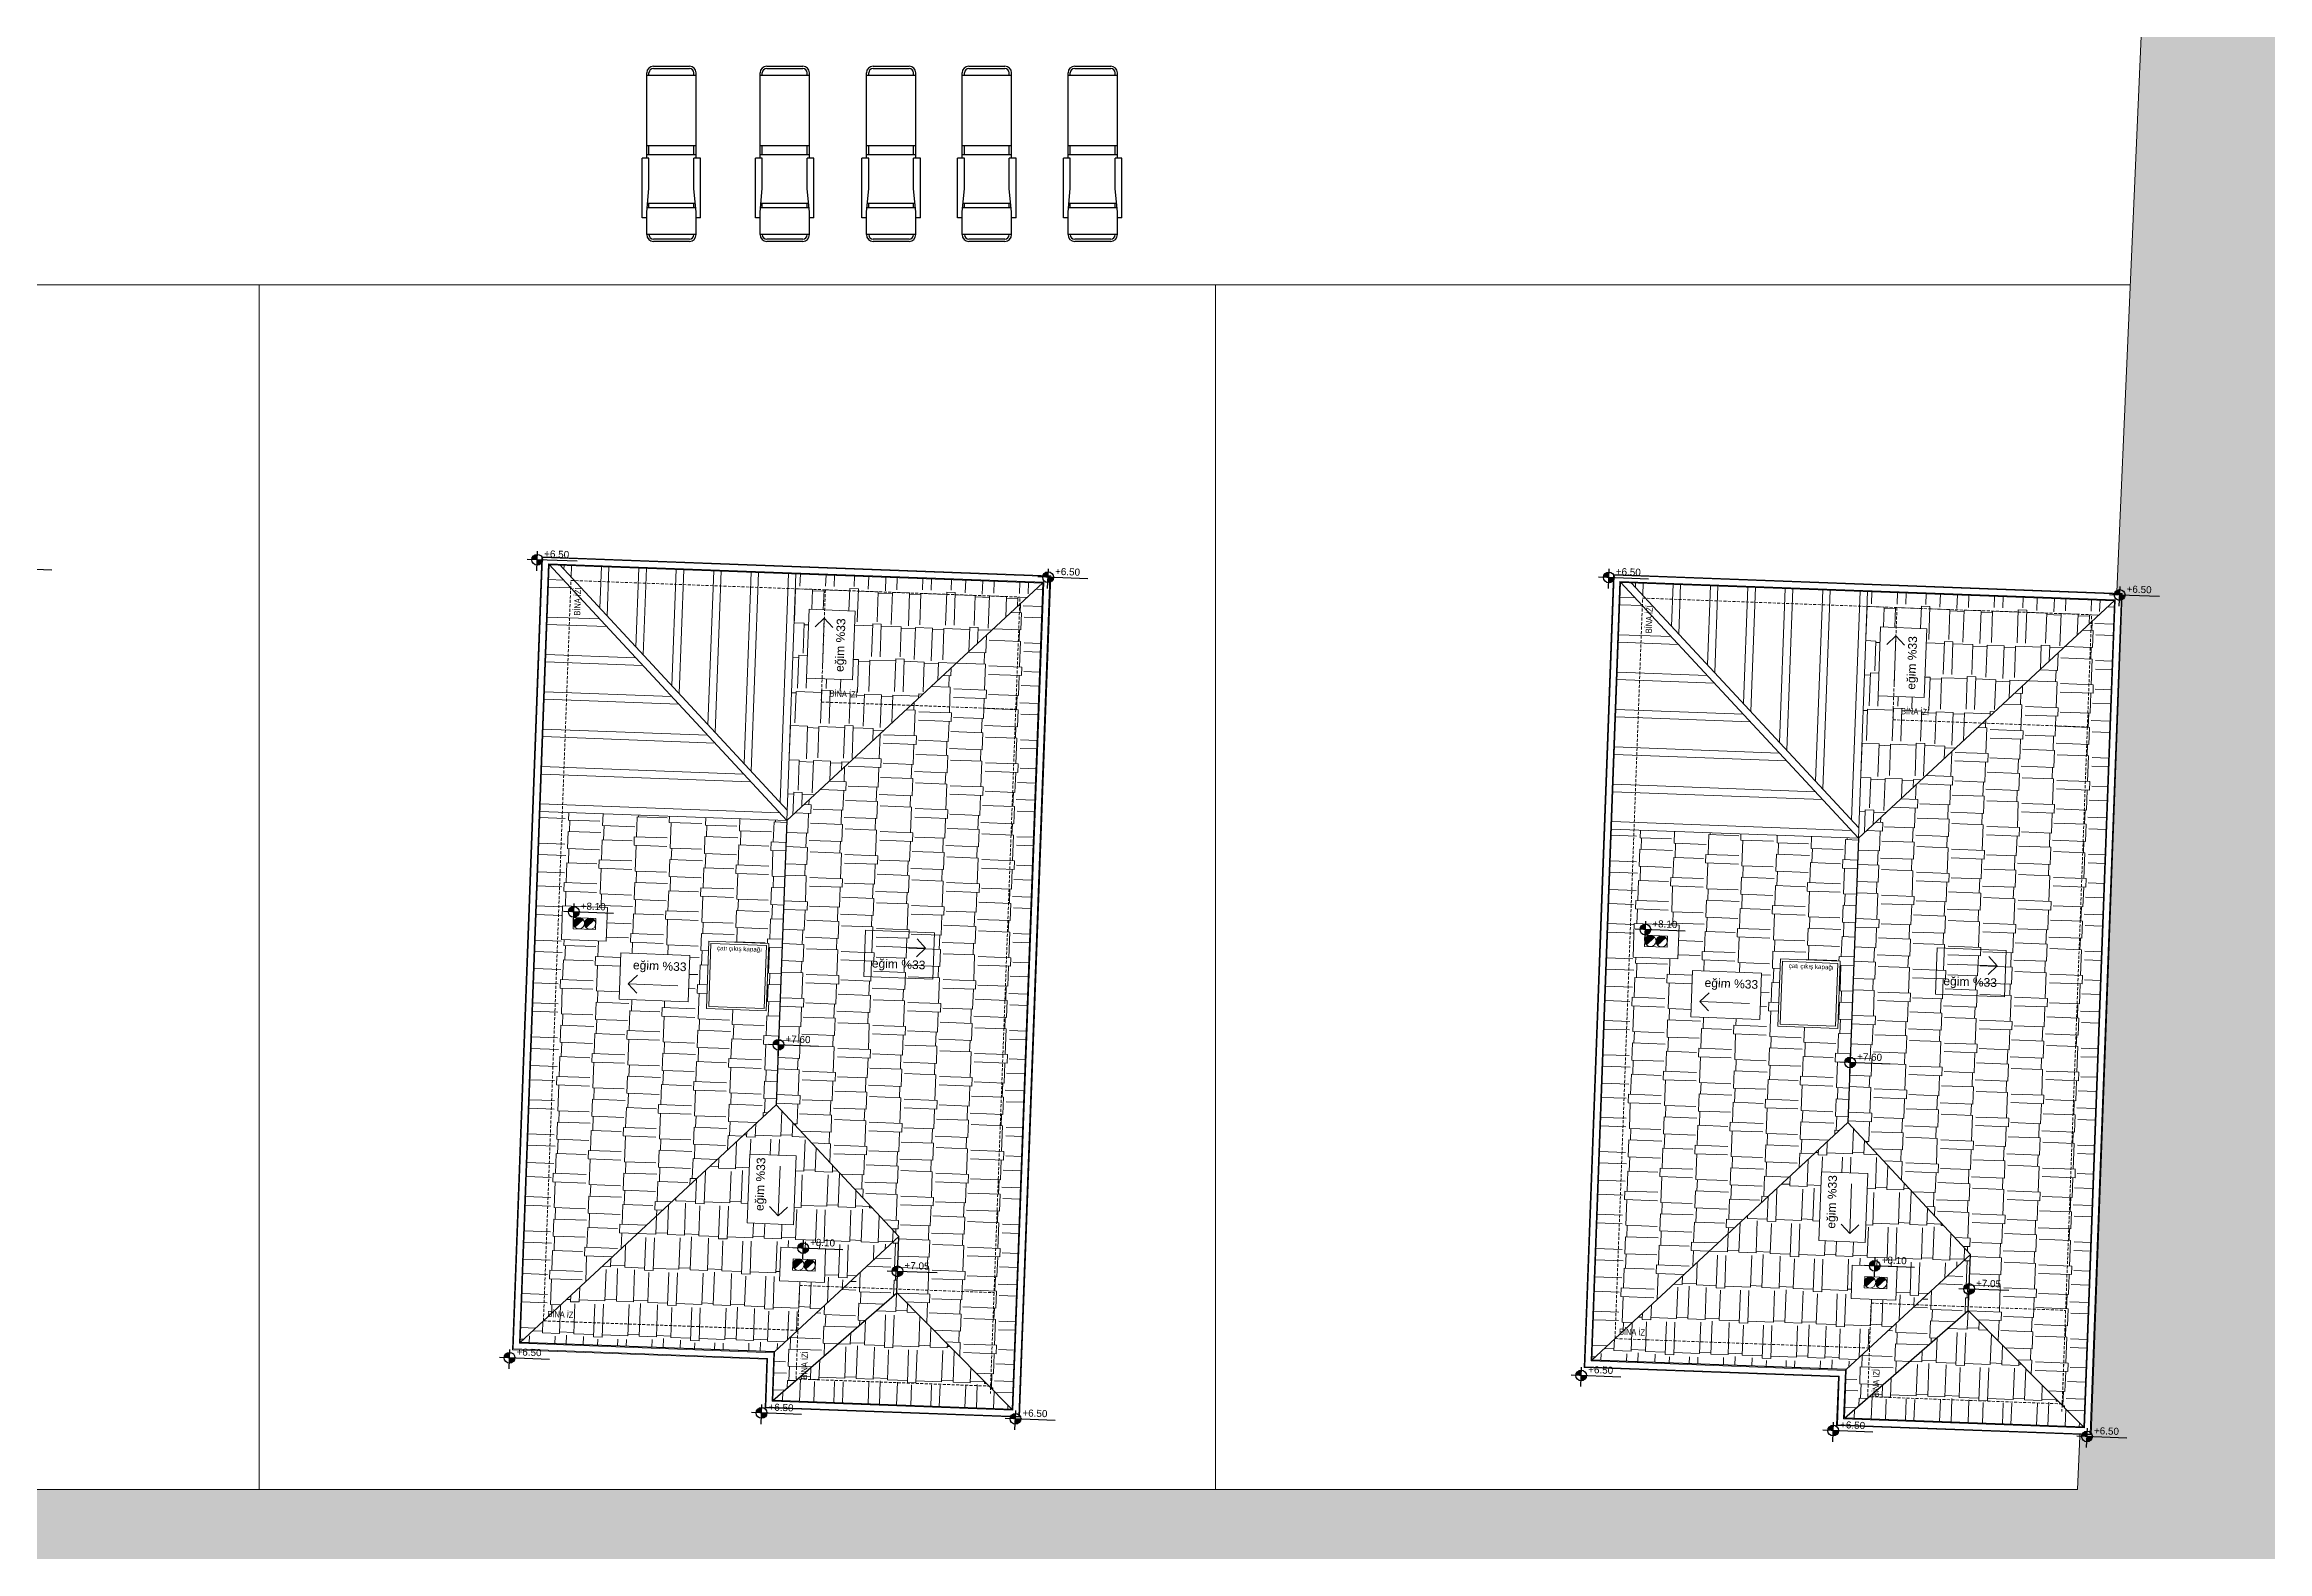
# Model space of a CAD drawing. Header units: centimetres. Extents: x 63871 to 181827, y -95930 to 42199.
# Drawn here: x 173130 to 176099, y -22576 to -20562 of the extents above; entities that cross this region are included whole.
import ezdxf
from ezdxf.enums import TextEntityAlignment as Align

# ---------------------------------------------------------------- set-up
doc = ezdxf.new("R2010")
doc.units = ezdxf.units.CM
doc.linetypes.add('11-021_500-SatisOfisi_220512$0${ Diamond }', pattern=[12, 4, -2, 2, 2, -2])
for name, color, linetype, lineweight in [('A-AREA-IDEN', 7, 'Continuous', 9), ('ARA SINIRLAR', 225, 'Continuous', 15), ('ARM_Pen_No__252', 8, 'Continuous', 18), ('Baca', 82, 'Continuous', 9), ('İz DÜŞÜMÜ', 7, '11-021_500-SatisOfisi_220512$0${ Diamond }', 18), ('OLUK', 222, 'Continuous', 15), ('TARAMA', 251, 'Continuous', 5), ('Çatı', 144, 'Continuous', 30)]:
    doc.layers.add(name, color=color, linetype=linetype, lineweight=lineweight)
doc.layers.add('KOT', color=171, linetype='Continuous')
doc.layers.add('NOITHAT', color=21, linetype='Continuous')
doc.styles.add('Arial', font='Arial.ttf', dxfattribs={"height": 250})
doc.styles.add('Arial_1', font='Arial.ttf', dxfattribs={"height": 300})
doc.styles.add('MtXpl_Arial_Narrow_1', font='')
doc.styles.get("Standard").update_dxf_attribs({"font": 'Arial.ttf'})
doc.styles.get('MtXpl_Arial_Narrow_1').set_extended_font_data('Arial Narrow')
pattern_1 = [(357.87319, (-22171.185, -50342.14), (98.784803, 42.082955), [22.86, -19.05, 26.67, -11.43, 34.29, -15.24]), (357.87319, (-22148.27, -50341.086), (98.784803, 42.082955), [19.05, -72.39, 15.24, -22.86]), (357.87319, (-22102.76, -50347.54), (98.784803, 42.082955), [11.43, -118.11]), (87.87319, (-22171.185, -50342.14), (-30.6659616, 46.8903553), [43.815, -139.065]), (87.87319, (-22148.34, -50342.99), (-30.6659616, 46.8903553), [42.8625, -140.0175]), (87.87319, (-22129.304, -50343.697), (-30.6659616, 46.8903553), [40.005, -142.875]), (87.87319, (-22102.76, -50347.542), (-30.6659616, 46.8903553), [43.815, -139.065]), (87.87319, (-22091.337, -50347.966), (-30.6659616, 46.8903553), [43.815, -139.065]), (87.87319, (-22056.964, -50346.383), (-30.6659616, 46.8903553), [41.91, -140.97])]
pattern_2 = [(267.87319, (-22171.185, -50342.14), (42.082955, -98.784803), [22.86, -19.05, 26.67, -11.43, 34.29, -15.24]), (267.87319, (-22170.13, -50365.056), (42.082955, -98.784803), [19.05, -72.39, 15.24, -22.86]), (267.87319, (-22176.586, -50410.57), (42.082955, -98.784803), [11.43, -118.11]), (357.87319, (-22171.185, -50342.14), (46.8903553, 30.6659616), [43.815, -139.065]), (357.87319, (-22172.034, -50364.986), (46.8903553, 30.6659616), [42.8625, -140.0175]), (357.87319, (-22172.74, -50384.023), (46.8903553, 30.6659616), [40.005, -142.875]), (357.87319, (-22176.586, -50410.568), (46.8903553, 30.6659616), [43.815, -139.065]), (357.87319, (-22177.01, -50421.99), (46.8903553, 30.6659616), [43.815, -139.065]), (357.87319, (-22175.427, -50456.363), (46.8903553, 30.6659616), [41.91, -140.97])]
pattern_3 = [(357.87319, (-23602.347, -50318.5), (98.784803, 42.082955), [22.86, -19.05, 26.67, -11.43, 34.29, -15.24]), (357.87319, (-23579.43, -50317.447), (98.784803, 42.082955), [19.05, -72.39, 15.24, -22.86]), (357.87319, (-23533.92, -50323.902), (98.784803, 42.082955), [11.43, -118.11]), (87.87319, (-23602.347, -50318.502), (-30.6659616, 46.8903553), [43.815, -139.065]), (87.87319, (-23579.502, -50319.35), (-30.6659616, 46.8903553), [42.8625, -140.0175]), (87.87319, (-23560.466, -50320.057), (-30.6659616, 46.8903553), [40.005, -142.875]), (87.87319, (-23533.92, -50323.902), (-30.6659616, 46.8903553), [43.815, -139.065]), (87.87319, (-23522.498, -50324.327), (-30.6659616, 46.8903553), [43.815, -139.065]), (87.87319, (-23488.125, -50322.744), (-30.6659616, 46.8903553), [41.91, -140.97])]
pattern_4 = [(267.87319, (-23602.347, -50318.5), (42.082955, -98.784803), [22.86, -19.05, 26.67, -11.43, 34.29, -15.24]), (267.87319, (-23601.29, -50341.417), (42.082955, -98.784803), [19.05, -72.39, 15.24, -22.86]), (267.87319, (-23607.747, -50386.93), (42.082955, -98.784803), [11.43, -118.11]), (357.87319, (-23602.347, -50318.502), (46.8903553, 30.6659616), [43.815, -139.065]), (357.87319, (-23603.195, -50341.346), (46.8903553, 30.6659616), [42.8625, -140.0175]), (357.87319, (-23603.902, -50360.383), (46.8903553, 30.6659616), [40.005, -142.875]), (357.87319, (-23607.747, -50386.93), (46.8903553, 30.6659616), [43.815, -139.065]), (357.87319, (-23608.17, -50398.35), (46.8903553, 30.6659616), [43.815, -139.065]), (357.87319, (-23606.59, -50432.723), (46.8903553, 30.6659616), [41.91, -140.97])]

# ---------------------------------------------------------------- blocks, each defined once
blk = doc.blocks.new('02PLCH01')
at = {"color": 0, "linetype": 'ByBlock'}
for p, q in [((0, 5), (0, 21)), ((1, 5), (1, 21)), ((3, 2), (3, 24)), ((3, 24), (13, 24)), ((10.5, 24), (10.5, 26)), ((10.5, 26), (37, 26)), ((13, 24), (23.5, 23)), ((15, 23.809524), (15, 2.190476)), ((15, 23), (17, 23)), ((17, 23.619048), (17, 2.380952)), ((23.5, 23), (37, 23)), ((37, 23), (37, 26)), ((37, 24), (75, 24)), ((38.5, 2), (38.5, 24)), ((38.5, 23), (42.5, 23)), ((42.5, 2), (42.5, 24)), ((74, 24), (74, 2)), ((74, 23), (75, 23)), ((77, 21), (77, 5)), ((78, 21), (78, 5)), ((3, 2), (13, 2)), ((10.5, 0), (10.5, 2)), ((10.5, 0), (37, 0)), ((13, 2), (23.5, 3)), ((15, 3), (17, 3)), ((23.5, 3), (37, 3)), ((37, 0), (37, 3)), ((37, 2), (75, 2)), ((38.5, 3), (42.5, 3)), ((74, 3), (75, 3))]:
    blk.add_line(p, q, dxfattribs=at)
for centre, radius, start, end in [((3, 21), 3, 90, 180), ((3, 21), 2, 90, 180), ((75, 21), 3, 0, 90), ((75, 21), 2, 0, 90), ((3, 5), 3, 180, 270), ((3, 5), 2, 180, 270), ((75, 5), 2, 270, 0), ((75, 5), 3, 270, 0)]:
    blk.add_arc(centre, radius, start, end, dxfattribs=at)
at = {"color": 0, "linetype": 'ByBlock', "flags": 3}
blk.add_attdef('ITEM', (0, -14), '', height=6, dxfattribs=at)
blk = doc.blocks.new('afadfa')
at = {"layer": 'Baca'}
h = blk.add_hatch(color=0, dxfattribs=at)
h.dxf.hatch_style = 1
h.paths.add_polyline_path([(525548.6, 4261233.8, 0.670516), (525535.8, 4261228.6, 0.199315), (525538, 4261223.2)])
h = blk.add_hatch(color=0, dxfattribs=at)
h.dxf.hatch_style = 1
h.paths.add_polyline_path([(525563.7, 4261233.8, 0.675614), (525550.8, 4261228.6, 0.202965), (525553, 4261223.2)])
for p, q in [((525538, 4261223.2), (525548.6, 4261233.8)), ((525553, 4261223.2), (525563.7, 4261233.8))]:
    blk.add_line(p, q, dxfattribs=at)
blk.add_lwpolyline([(525535.8, 4261236.1), (525565.8, 4261236), (525565.8, 4261221), (525535.8, 4261221.1)], close=True, dxfattribs=at)
for centre in [(525543.3, 4261228.6), (525558.3, 4261228.6)]:
    blk.add_circle(centre, 7.5, dxfattribs=at)

msp = doc.modelspace()

# ---------------------------------------------------------------- hatches: boundary and pattern name
at = {"layer": 'ARM_Pen_No__252'}
h = msp.add_hatch(dxfattribs=at)
h.set_pattern_fill('AR-HBONE', color=256, scale=0.51)
h.set_pattern_definition([(45, (0, -50000), (0, 73.27889), [155.448, -51.816]), (135, (36.64, -49963.36), (7e-15, 73.27889), [155.448, -51.816])])
h.paths.add_polyline_path([(175831.7, -22792.7), (175698, -25837), (170756.8, -25732.5), (171754.5, -22792.7)], flags=16)
h.paths.add_polyline_path([(172826.5, -19554.1), (175594.7, -11397.4), (175086.1, -11173.9), (170154.1, -25719.7), (167433.7, -25662.2), (167268.2, -26108.9), (178575.2, -26347.5), (178595, -25898.2), (176249, -25848.6), (176859.4, -11953.3), (176318.3, -11715.5), (176016.1, -19117.2), (175993.1, -19117.2), (175975.4, -19521.1)])
h.paths.add_polyline_path([(175975.4, -19521.1), (172826.5, -19554.1), (171829.1, -22492.9), (175844.9, -22492.9)])

# ---------------------------------------------------------------- linework, layer by layer
at = {"layer": 'ARA SINIRLAR', "color": 5}
for p, q in [((175980.1, -19414.2), (175844.9, -22492.9)), ((172375.5, -20883), (175915.6, -20883)), ((172375.5, -20883), (175915.6, -20883)), ((173416.7, -20883), (173416.7, -22492.9)), ((174693.7, -20883), (174693.7, -22492.9)), ((175844.9, -22492.9), (171829.1, -22492.9))]:
    msp.add_line(p, q, dxfattribs=at)
at = {"layer": 'KOT'}
msp.add_line((173072.7, -21261.3, 0), (173139.5, -21263.8, 0), dxfattribs=at)

# ---------------------------------------------------------------- block references
at = {"layer": 'NOITHAT', "linetype": 'Continuous', "xscale": 3, "yscale": 3, "zscale": 3, "rotation": 90}
for p in [(174006.2, -20825.1), (174157.5, -20825.1), (174299.6, -20825.1), (174427.4, -20825.1), (174568.8, -20825.1)]:
    msp.add_blockref('02PLCH01', p, dxfattribs=at)

# ---------------------------------------------------------------- next in the draw order: wipeouts: each hides what was drawn before it
for points in [[(173754.8, -22305.9), (173794.2, -21246.6), (174473.7, -21271.9), (174431.9, -22396.1), (174092.2, -22383.5), (174094.6, -22318.5)], [(175186, -22329.5), (175225.3, -21270.3), (175904.8, -21295.5), (175863.1, -22419.7), (175523.3, -22407.1), (175525.7, -22342.2)]]:
    msp.add_wipeout(points).translate(0, 0, 0).dxf.layer = 'OLUK'

# ---------------------------------------------------------------- next in the draw order: hatches: boundary and pattern name
at = {"layer": 'KOT'}
h = msp.add_hatch(color=256, dxfattribs=at)
h.dxf.hatch_style = 1
h.paths.add_polyline_path([(173788.2, -21243.7, 0.402561), (173780.8, -21250.3), (173787.9, -21250.6)])
h = msp.add_hatch(color=256, dxfattribs=at)
h.dxf.hatch_style = 1
h.paths.add_polyline_path([(173795.1, -21250.7, 0.009987), (173795.1, -21250.4), (173787.9, -21250.2), (173787.6, -21257.6, 0.414214)])
h = msp.add_hatch(color=256, dxfattribs=at)
h.dxf.hatch_style = 1
h.paths.add_polyline_path([(174470.4, -21267.2, 0.402561), (174463, -21273.8), (174470.2, -21274.1)])
h = msp.add_hatch(color=256, dxfattribs=at)
h.dxf.hatch_style = 1
h.paths.add_polyline_path([(174477.3, -21274.2, 0.009987), (174477.3, -21273.9), (174470.2, -21273.6), (174469.9, -21281.1, 0.414214)])
h = msp.add_hatch(color=256, dxfattribs=at)
h.dxf.hatch_style = 1
h.paths.add_polyline_path([(175219.3, -21267.4, 0.402561), (175211.9, -21274), (175219.1, -21274.2)])
h = msp.add_hatch(color=256, dxfattribs=at)
h.dxf.hatch_style = 1
h.paths.add_polyline_path([(175226.2, -21274.4, 0.009987), (175226.2, -21274.1), (175219.1, -21273.8), (175218.8, -21281.3, 0.414214)])
h = msp.add_hatch(color=256, dxfattribs=at)
h.dxf.hatch_style = 1
h.paths.add_polyline_path([(175901.6, -21290.8, 0.402561), (175894.2, -21297.4), (175901.3, -21297.7)])
h = msp.add_hatch(color=256, dxfattribs=at)
h.dxf.hatch_style = 1
h.paths.add_polyline_path([(175908.5, -21297.8, 0.009987), (175908.5, -21297.5), (175901.4, -21297.3), (175901.1, -21304.7, 0.414214)])
h = msp.add_hatch(color=256, dxfattribs=at)
h.dxf.hatch_style = 1
h.paths.add_polyline_path([(173837, -21714.2, 0.402561), (173829.6, -21720.8), (173836.7, -21721.1)])
h = msp.add_hatch(color=256, dxfattribs=at)
h.dxf.hatch_style = 1
h.paths.add_polyline_path([(173843.9, -21721.2, 0.009987), (173843.9, -21721), (173836.8, -21720.7), (173836.5, -21728.1, 0.414214)])
h = msp.add_hatch(color=256, dxfattribs=at)
h.dxf.hatch_style = 1
h.paths.add_polyline_path([(175268.2, -21737.9, 0.402561), (175260.7, -21744.5), (175267.9, -21744.7)])
h = msp.add_hatch(color=256, dxfattribs=at)
h.dxf.hatch_style = 1
h.paths.add_polyline_path([(175275.1, -21744.9, 0.009987), (175275.1, -21744.6), (175267.9, -21744.3), (175267.6, -21751.8, 0.414214)])
h = msp.add_hatch(color=256, dxfattribs=at)
h.dxf.hatch_style = 1
h.paths.add_polyline_path([(174110.4, -21891.8, 0.402561), (174103, -21898.4), (174110.2, -21898.7)])
h = msp.add_hatch(color=256, dxfattribs=at)
h.dxf.hatch_style = 1
h.paths.add_polyline_path([(174117.3, -21898.8, 0.009987), (174117.3, -21898.5), (174110.2, -21898.2), (174109.9, -21905.7, 0.414214)])
h = msp.add_hatch(color=256, dxfattribs=at)
h.dxf.hatch_style = 1
h.paths.add_polyline_path([(175541.6, -21915.4, 0.402561), (175534.2, -21922), (175541.3, -21922.3)])
h = msp.add_hatch(color=256, dxfattribs=at)
h.dxf.hatch_style = 1
h.paths.add_polyline_path([(175548.5, -21922.4, 0.009987), (175548.5, -21922.2), (175541.4, -21921.9), (175541.1, -21929.3, 0.414214)])
h = msp.add_hatch(color=256, dxfattribs=at)
h.dxf.hatch_style = 1
h.paths.add_polyline_path([(174143.3, -22163.5, 0.402561), (174135.9, -22170.1), (174143, -22170.4)])
h = msp.add_hatch(color=256, dxfattribs=at)
h.dxf.hatch_style = 1
h.paths.add_polyline_path([(174150.2, -22170.5, 0.009987), (174150.2, -22170.2), (174143.1, -22169.9), (174142.8, -22177.4, 0.414214)])
h = msp.add_hatch(color=256, dxfattribs=at)
h.dxf.hatch_style = 1
h.paths.add_polyline_path([(174269.3, -22194.4, 0.402561), (174261.9, -22201), (174269.1, -22201.3)])
h = msp.add_hatch(color=256, dxfattribs=at)
h.dxf.hatch_style = 1
h.paths.add_polyline_path([(174276.2, -22201.4, 0.009987), (174276.2, -22201.2), (174269.1, -22200.9), (174268.8, -22208.3, 0.414214)])
h = msp.add_hatch(color=256, dxfattribs=at)
h.dxf.hatch_style = 1
h.paths.add_polyline_path([(175574.5, -22187.1, 0.402561), (175567.1, -22193.7), (175574.2, -22194)])
h = msp.add_hatch(color=256, dxfattribs=at)
h.dxf.hatch_style = 1
h.paths.add_polyline_path([(175581.4, -22194.1, 0.009987), (175581.4, -22193.8), (175574.2, -22193.6), (175573.9, -22201, 0.414214)])
h = msp.add_hatch(color=256, dxfattribs=at)
h.dxf.hatch_style = 1
h.paths.add_polyline_path([(175700.5, -22218.1, 0.402561), (175693.1, -22224.7), (175700.2, -22225)])
h = msp.add_hatch(color=256, dxfattribs=at)
h.dxf.hatch_style = 1
h.paths.add_polyline_path([(175707.4, -22225.1, 0.009987), (175707.4, -22224.8), (175700.2, -22224.5), (175700, -22232, 0.414214)])
h = msp.add_hatch(color=256, dxfattribs=at)
h.dxf.hatch_style = 1
h.paths.add_polyline_path([(173751.3, -22310, 0.402561), (173743.9, -22316.6), (173751, -22316.9)])
h = msp.add_hatch(color=256, dxfattribs=at)
h.dxf.hatch_style = 1
h.paths.add_polyline_path([(173758.2, -22317, 0.009987), (173758.2, -22316.7), (173751, -22316.4), (173750.8, -22323.9, 0.414214)])
h = msp.add_hatch(color=256, dxfattribs=at)
h.dxf.hatch_style = 1
h.paths.add_polyline_path([(175182.4, -22333.6, 0.402561), (175175, -22340.2), (175182.2, -22340.5)])
h = msp.add_hatch(color=256, dxfattribs=at)
h.dxf.hatch_style = 1
h.paths.add_polyline_path([(175189.3, -22340.6, 0.009987), (175189.3, -22340.3), (175182.2, -22340.1), (175181.9, -22347.5, 0.414214)])
h = msp.add_hatch(color=256, dxfattribs=at)
h.dxf.hatch_style = 1
h.paths.add_polyline_path([(174087.8, -22383.6, 0.402561), (174080.4, -22390.3), (174087.5, -22390.5)])
h = msp.add_hatch(color=256, dxfattribs=at)
h.dxf.hatch_style = 1
h.paths.add_polyline_path([(174094.7, -22390.7, 0.009987), (174094.7, -22390.4), (174087.6, -22390.1), (174087.3, -22397.6, 0.414214)])
h = msp.add_hatch(color=256, dxfattribs=at)
h.dxf.hatch_style = 1
h.paths.add_polyline_path([(174426.8, -22391.5, 0.402561), (174419.4, -22398.1), (174426.6, -22398.4)])
h = msp.add_hatch(color=256, dxfattribs=at)
h.dxf.hatch_style = 1
h.paths.add_polyline_path([(174433.7, -22398.5, 0.009987), (174433.7, -22398.2), (174426.6, -22398), (174426.3, -22405.4, 0.414214)])
h = msp.add_hatch(color=256, dxfattribs=at)
h.dxf.hatch_style = 1
h.paths.add_polyline_path([(175519, -22407.3, 0.402561), (175511.6, -22413.9), (175518.7, -22414.2)])
h = msp.add_hatch(color=256, dxfattribs=at)
h.dxf.hatch_style = 1
h.paths.add_polyline_path([(175525.9, -22414.3, 0.009987), (175525.9, -22414), (175518.7, -22413.7), (175518.4, -22421.2, 0.414214)])
h = msp.add_hatch(color=256, dxfattribs=at)
h.dxf.hatch_style = 1
h.paths.add_polyline_path([(175858, -22415.2, 0.402561), (175850.6, -22421.8), (175857.7, -22422)])
h = msp.add_hatch(color=256, dxfattribs=at)
h.dxf.hatch_style = 1
h.paths.add_polyline_path([(175864.9, -22422.2, 0.009987), (175864.9, -22421.9), (175857.8, -22421.6), (175857.5, -22429.1, 0.414214)])
at = {"layer": 'Çatı', "lineweight": 15}
h = msp.add_hatch(dxfattribs=at)
h.set_pattern_fill('AR-RSHKE', color=251, scale=0.15, angle=87.8732)
h.set_pattern_definition([(87.87319, (-23602.347, -50318.5), (-42.082955, 98.784803), [22.86, -19.05, 26.67, -11.43, 34.29, -15.24]), (87.87319, (-23603.4, -50295.587), (-42.082955, 98.784803), [19.05, -72.39, 15.24, -22.86]), (87.87319, (-23596.946, -50250.075), (-42.082955, 98.784803), [11.43, -118.11]), (177.87319, (-23602.347, -50318.502), (-46.8903553, -30.6659616), [43.815, -139.065]), (177.87319, (-23601.498, -50295.658), (-46.8903553, -30.6659616), [42.8625, -140.0175]), (177.87319, (-23600.79, -50276.62), (-46.8903553, -30.6659616), [40.005, -142.875]), (177.87319, (-23596.946, -50250.075), (-46.8903553, -30.6659616), [43.815, -139.065]), (177.87319, (-23596.522, -50238.653), (-46.8903553, -30.6659616), [43.815, -139.065]), (177.87319, (-23598.105, -50204.28), (-46.8903553, -30.6659616), [41.91, -140.97])])
h.paths.add_polyline_path([(174107.2, -21978.8), (174270.8, -22154.9), (174270.8, -22154.9), (174268, -22229.9), (174422.3, -22385.7), (174463.3, -21281.5), (174121.3, -21599)])
h = msp.add_hatch(dxfattribs=at)
h.set_pattern_fill('AR-RSHKE', color=251, scale=0.15, angle=177.8732)
h.set_pattern_definition([(177.87319, (-23602.347, -50318.5), (-98.784803, -42.082955), [22.86, -19.05, 26.67, -11.43, 34.29, -15.24]), (177.87319, (-23625.26, -50319.557), (-98.784803, -42.082955), [19.05, -72.39, 15.24, -22.86]), (177.87319, (-23670.773, -50313.1), (-98.784803, -42.082955), [11.43, -118.11]), (267.87319, (-23602.347, -50318.502), (30.6659616, -46.8903553), [43.815, -139.065]), (267.87319, (-23625.19, -50317.653), (30.6659616, -46.8903553), [42.8625, -140.0175]), (267.87319, (-23644.228, -50316.947), (30.6659616, -46.8903553), [40.005, -142.875]), (267.87319, (-23670.773, -50313.1), (30.6659616, -46.8903553), [43.815, -139.065]), (267.87319, (-23682.196, -50312.677), (30.6659616, -46.8903553), [43.815, -139.065]), (267.87319, (-23716.568, -50314.26), (30.6659616, -46.8903553), [41.91, -140.97])])
h.paths.add_polyline_path([(174121.3, -21599), (174463.3, -21281.5), (174133.5, -21269.2)])
h.paths.add_polyline_path([(174147.4, -21408.8), (174150.9, -21316.7), (174212.6, -21319), (174209.2, -21411.1)], flags=16)
h.paths.add_polyline_path([(174203.2, -21403.7), (174206, -21326.4), (174182.3, -21325.5), (174179.5, -21402.8)], flags=8)
h.paths.add_polyline_path([(174175.5, -21435.6), (174216.6, -21437.2), (174217.2, -21422), (174176.1, -21420.4)], flags=24)
h = msp.add_hatch(dxfattribs=at)
h.set_pattern_fill('AR-RSHKE', color=251, scale=0.15, angle=87.8732)
h.set_pattern_definition([(87.87319, (-22171.185, -50342.14), (-42.082955, 98.784803), [22.86, -19.05, 26.67, -11.43, 34.29, -15.24]), (87.87319, (-22172.24, -50319.227), (-42.082955, 98.784803), [19.05, -72.39, 15.24, -22.86]), (87.87319, (-22165.785, -50273.715), (-42.082955, 98.784803), [11.43, -118.11]), (177.87319, (-22171.185, -50342.14), (-46.8903553, -30.6659616), [43.815, -139.065]), (177.87319, (-22170.337, -50319.297), (-46.8903553, -30.6659616), [42.8625, -140.0175]), (177.87319, (-22169.63, -50300.26), (-46.8903553, -30.6659616), [40.005, -142.875]), (177.87319, (-22165.785, -50273.715), (-46.8903553, -30.6659616), [43.815, -139.065]), (177.87319, (-22165.36, -50262.293), (-46.8903553, -30.6659616), [43.815, -139.065]), (177.87319, (-22166.944, -50227.92), (-46.8903553, -30.6659616), [41.91, -140.97])])
h.paths.add_polyline_path([(175538.4, -22002.4), (175701.9, -22178.6), (175701.9, -22178.6), (175699.2, -22253.5), (175853.5, -22409.4), (175894.5, -21305.1), (175552.5, -21622.7)])
h = msp.add_hatch(dxfattribs=at)
h.set_pattern_fill('AR-RSHKE', color=251, scale=0.15, angle=177.8732)
h.set_pattern_definition([(177.87319, (-22171.185, -50342.14), (-98.784803, -42.082955), [22.86, -19.05, 26.67, -11.43, 34.29, -15.24]), (177.87319, (-22194.1, -50343.197), (-98.784803, -42.082955), [19.05, -72.39, 15.24, -22.86]), (177.87319, (-22239.61, -50336.74), (-98.784803, -42.082955), [11.43, -118.11]), (267.87319, (-22171.185, -50342.14), (30.6659616, -46.8903553), [43.815, -139.065]), (267.87319, (-22194.03, -50341.293), (30.6659616, -46.8903553), [42.8625, -140.0175]), (267.87319, (-22213.067, -50340.586), (30.6659616, -46.8903553), [40.005, -142.875]), (267.87319, (-22239.612, -50336.74), (30.6659616, -46.8903553), [43.815, -139.065]), (267.87319, (-22251.034, -50336.317), (30.6659616, -46.8903553), [43.815, -139.065]), (267.87319, (-22285.407, -50337.9), (30.6659616, -46.8903553), [41.91, -140.97])])
h.paths.add_polyline_path([(175552.5, -21622.7), (175894.5, -21305.1), (175564.7, -21292.9)])
h.paths.add_polyline_path([(175578.6, -21432.4), (175582, -21340.3), (175643.8, -21342.6), (175640.3, -21434.7)], flags=16)
h.paths.add_polyline_path([(175634.3, -21427.3), (175637.2, -21350), (175613.5, -21349.1), (175610.6, -21426.4)], flags=8)
h.paths.add_polyline_path([(175606.7, -21459.3), (175647.8, -21460.8), (175648.3, -21445.6), (175607.3, -21444)], flags=24)
h = msp.add_hatch(dxfattribs=at)
h.set_pattern_fill('AR-RSHKE', color=251, scale=0.15, angle=267.8732)
h.set_pattern_definition(pattern_4)
h.paths.add_polyline_path([(174121.3, -21599), (173791.5, -21586.8), (173765.2, -22296.3), (174107.2, -21978.8)])
h.paths.add_polyline_path([(173897.5, -21837.6), (173899.8, -21775.9), (173991.9, -21779.3), (173989.6, -21841)], flags=16)
h.paths.add_polyline_path([(174013.8, -21850.2), (174017.1, -21760.3), (174097.1, -21763.2), (174093.7, -21853.2)], flags=16)
h.paths.add_polyline_path([(174016.9, -21847.3), (174020, -21763.4), (174094, -21766.1), (174090.8, -21850.1)], flags=0)
h.paths.add_polyline_path([(173880.2, -21760.1), (173820.2, -21757.9), (173821.9, -21712.9), (173881.8, -21715.2)], flags=16)
h.paths.add_polyline_path([(173865.7, -21744.6), (173835.7, -21743.5), (173836.3, -21728.4), (173866.3, -21729.6)], flags=0)
h.paths.add_polyline_path([(173851, -21736.5, -1), (173836, -21736, -1), (173851, -21736.5, -1), (173866, -21737.1, -1)], flags=0)
h.paths.add_polyline_path([(173912.6, -21803.7), (173989.9, -21806.6), (173990.8, -21782.9), (173913.5, -21780)], flags=8)
h.paths.add_polyline_path([(174026, -21775.7), (174089.9, -21778.1), (174090.3, -21766.5), (174026.4, -21764.2)], flags=8)
h = msp.add_hatch(dxfattribs=at)
h.set_pattern_fill('AR-RSHKE', color=251, scale=0.15, angle=267.8732)
h.set_pattern_definition(pattern_2)
h.paths.add_polyline_path([(175552.5, -21622.7), (175222.7, -21610.4), (175196.3, -22319.9), (175538.4, -22002.4)])
h.paths.add_polyline_path([(175328.7, -21861.3), (175331, -21799.5), (175423, -21802.9), (175420.8, -21864.7)], flags=16)
h.paths.add_polyline_path([(175444.9, -21873.8), (175448.3, -21783.9), (175528.2, -21786.9), (175524.9, -21876.8)], flags=16)
h.paths.add_polyline_path([(175448, -21871), (175451.2, -21787), (175525.1, -21789.8), (175522, -21873.7)], flags=0)
h.paths.add_polyline_path([(175311.3, -21783.8), (175251.4, -21781.5), (175253, -21736.6), (175313, -21738.8)], flags=16)
h.paths.add_polyline_path([(175296.9, -21768.3), (175266.9, -21767.1), (175267.5, -21752.1), (175297.4, -21753.2)], flags=0)
h.paths.add_polyline_path([(175282.2, -21760.2, -1), (175267.2, -21759.6, -1), (175282.2, -21760.2, -1), (175297.2, -21760.7, -1)], flags=0)
h.paths.add_polyline_path([(175343.8, -21827.4), (175421, -21830.2), (175421.9, -21806.5), (175344.6, -21803.6)], flags=8)
h.paths.add_polyline_path([(175457.1, -21799.4), (175521, -21801.7), (175521.4, -21790.2), (175457.5, -21787.8)], flags=8)
h = msp.add_hatch(dxfattribs=at)
h.set_pattern_fill('AR-RSHKE', color=251, scale=0.15, angle=-2.1268)
h.set_pattern_definition(pattern_3)
h.paths.add_polyline_path([(174270.8, -22154.9), (174107.2, -21978.8), (173765.2, -22296.3), (174104.9, -22308.9)])
h.paths.add_polyline_path([(174173, -22171.3), (174171.4, -22216.3), (174111.4, -22214.1), (174113.1, -22169.1)], flags=16)
h.paths.add_polyline_path([(174159.6, -22185.9), (174159, -22200.9), (174129, -22199.7), (174129.6, -22184.7)], flags=0)
h.paths.add_polyline_path([(174159.3, -22193.3, -1), (174144.3, -22192.8, -1), (174129.3, -22192.2, -1), (174144.3, -22192.8, -1)], flags=0)
h.paths.add_polyline_path([(174130.2, -22138.9), (174068.5, -22136.6), (174071.9, -22044.5), (174133.6, -22046.8)], flags=16)
h.paths.add_polyline_path([(174096.3, -22123.8), (174099.2, -22046.5), (174075.5, -22045.6), (174072.6, -22122.9)], flags=8)
h.paths.add_polyline_path([(173798.8, -22264.7), (173839.8, -22266.3), (173840.4, -22251.1), (173799.3, -22249.5)], flags=25)
h = msp.add_hatch(dxfattribs=at)
h.set_pattern_fill('AR-RSHKE', color=251, scale=0.15, angle=-2.1268)
h.set_pattern_definition(pattern_1)
h.paths.add_polyline_path([(175701.9, -22178.6), (175538.4, -22002.4), (175196.3, -22319.9), (175536.1, -22332.5)])
h.paths.add_polyline_path([(175604.2, -22195), (175602.5, -22239.9), (175542.6, -22237.7), (175544.2, -22192.8)], flags=16)
h.paths.add_polyline_path([(175590.7, -22209.5), (175590.2, -22224.5), (175560.2, -22223.4), (175560.7, -22208.3)], flags=0)
h.paths.add_polyline_path([(175590.4, -22216.7, -1.018734), (175575.4, -22216.4, -0.98161), (175560.4, -22216.1, -1.018734), (175575.4, -22216.4, -0.98161)], flags=0)
h.paths.add_polyline_path([(175561.4, -22162.5), (175499.6, -22160.2), (175503, -22068.2), (175564.8, -22070.4)], flags=16)
h.paths.add_polyline_path([(175527.5, -22147.4), (175530.3, -22070.2), (175506.6, -22069.3), (175503.8, -22146.6)], flags=8)
h.paths.add_polyline_path([(175229.9, -22288.4), (175271, -22289.9), (175271.6, -22274.7), (175230.5, -22273.2)], flags=25)
h = msp.add_hatch(dxfattribs=at)
h.set_pattern_fill('AR-RSHKE', color=251, scale=0.15, angle=267.8732)
h.set_pattern_definition(pattern_4)
h.paths.add_polyline_path([(174268, -22229.9), (174270.8, -22154.9), (174104.9, -22308.9), (174102.5, -22373.9)])
h.paths.add_polyline_path([(174150.7, -22348.4), (174152.3, -22307.4), (174137.1, -22306.8), (174135.5, -22347.8)], flags=25)
h = msp.add_hatch(dxfattribs=at)
h.set_pattern_fill('AR-RSHKE', color=251, scale=0.15, angle=267.8732)
h.set_pattern_definition(pattern_2)
h.paths.add_polyline_path([(175699.2, -22253.5), (175701.9, -22178.6), (175536.1, -22332.5), (175533.7, -22397.5)])
h.paths.add_polyline_path([(175581.9, -22372.1), (175583.5, -22331), (175568.2, -22330.4), (175566.7, -22371.5)], flags=25)
h = msp.add_hatch(dxfattribs=at)
h.set_pattern_fill('AR-RSHKE', color=251, scale=0.15, angle=-2.1268)
h.set_pattern_definition(pattern_3)
h.paths.add_polyline_path([(174102.5, -22373.9), (174422.3, -22385.7), (174268, -22229.9)])
h.paths.add_polyline_path([(174150.7, -22348.4), (174152.3, -22307.4), (174137.1, -22306.8), (174135.5, -22347.8)], flags=24)
h = msp.add_hatch(dxfattribs=at)
h.set_pattern_fill('AR-RSHKE', color=251, scale=0.15, angle=-2.1268)
h.set_pattern_definition(pattern_1)
h.paths.add_polyline_path([(175533.7, -22397.5), (175853.5, -22409.4), (175699.2, -22253.5)])
h.paths.add_polyline_path([(175581.9, -22372.1), (175583.5, -22331), (175568.2, -22330.4), (175566.7, -22371.5)], flags=24)

# ---------------------------------------------------------------- next in the draw order: linework, layer by layer
at = {"layer": 'A-AREA-IDEN'}
for p, q in [((174171.3, -21328.6, 0), (174159, -21340, 0)), ((174168.9, -21394.8, 0), (174171.3, -21328.6, 0)), ((174171.3, -21328.6, 0), (174182.8, -21340.9, 0)), ((175602.5, -21352.2, 0), (175590.2, -21363.6, 0)), ((175600, -21418.4, 0), (175602.5, -21352.2, 0)), ((175602.5, -21352.2, 0), (175613.9, -21364.5, 0)), ((174306.6, -21769.5, 0), (174295.2, -21757.2, 0)), ((174240.4, -21767, 0), (174306.6, -21769.5, 0)), ((174306.6, -21769.5, 0), (174294.3, -21780.9, 0)), ((175671.5, -21790.7, 0), (175737.8, -21793.1, 0)), ((175737.8, -21793.1, 0), (175726.4, -21780.8, 0)), ((173909.4, -21817.1, 0), (173921.7, -21805.7, 0)), ((173975.6, -21819.6, 0), (173909.4, -21817.1, 0)), ((173909.4, -21817.1, 0), (173920.8, -21829.5, 0)), ((175737.8, -21793.1, 0), (175725.5, -21804.6, 0)), ((175340.5, -21840.8, 0), (175352.9, -21829.3, 0)), ((175406.8, -21843.2, 0), (175340.5, -21840.8, 0)), ((175340.5, -21840.8, 0), (175352, -21853.1, 0)), ((174112.2, -22060.8, 0), (174109.7, -22127, 0)), ((175543.3, -22084.4, 0), (175540.9, -22150.7, 0)), ((174109.7, -22127, 0), (174098.3, -22114.7, 0)), ((174109.7, -22127, 0), (174122, -22115.6, 0)), ((175540.9, -22150.7, 0), (175529.5, -22138.3, 0)), ((175540.9, -22150.7, 0), (175553.2, -22139.2, 0))]:
    msp.add_line(p, q, dxfattribs=at)
at = {"layer": 'A-AREA-IDEN', "elevation": 0}
for points in [[(174147.4, -21408.8), (174150.9, -21316.7), (174212.6, -21319), (174209.2, -21411.1)], [(175578.6, -21432.4), (175582, -21340.3), (175643.8, -21342.6), (175640.3, -21434.7)], [(174017.1, -21760.3), (174097.1, -21763.2), (174093.7, -21853.2), (174013.8, -21850.2)], [(174226.4, -21745.6), (174318.5, -21749), (174316.2, -21810.7), (174224.1, -21807.3)], [(173989.6, -21841), (173897.5, -21837.6), (173899.8, -21775.9), (173991.9, -21779.3)], [(174020, -21763.4), (174094, -21766.1), (174090.8, -21850.1), (174016.9, -21847.3)], [(175448.3, -21783.9), (175528.2, -21786.9), (175524.9, -21876.8), (175444.9, -21873.8)], [(175451.2, -21787), (175525.1, -21789.8), (175522, -21873.7), (175448, -21871)], [(175657.6, -21769.2), (175749.7, -21772.6), (175747.4, -21834.4), (175655.3, -21831)], [(175420.8, -21864.7), (175328.7, -21861.3), (175331, -21799.5), (175423, -21802.9)], [(174133.6, -22046.8), (174130.2, -22138.9), (174068.5, -22136.6), (174071.9, -22044.5)], [(175564.8, -22070.4), (175561.4, -22162.5), (175499.6, -22160.2), (175503, -22068.2)]]:
    msp.add_lwpolyline(points, close=True, dxfattribs=at)
at = {"layer": 'Baca', "elevation": 0}
for points in [[(173820.2, -21757.9), (173880.2, -21760.1), (173881.8, -21715.2), (173821.9, -21712.9)], [(175251.4, -21781.5), (175311.3, -21783.8), (175313, -21738.8), (175253, -21736.6)], [(174111.4, -22214.1), (174171.4, -22216.3), (174173, -22171.3), (174113.1, -22169.1)], [(175542.6, -22237.7), (175602.5, -22239.9), (175604.2, -22195), (175544.2, -22192.8)]]:
    msp.add_lwpolyline(points, close=True, dxfattribs=at)
at = {"layer": 'İz DÜŞÜMÜ'}
for p, q in [((174172.8, -21290.7, 0), (174432.6, -21300.4, 0)), ((174427, -21450.3, 0), (174432.6, -21300.4, 0)), ((175603.9, -21314.4, 0), (175863.8, -21324, 0)), ((175858.2, -21473.9, 0), (175863.8, -21324, 0))]:
    msp.add_line(p, q, dxfattribs=at)
at = {"layer": 'İz DÜŞÜMÜ', "elevation": 0}
for points in [[(174136, -22280), (174138.3, -22220.1), (174398.1, -22229.7), (174393.4, -22354.6), (174133.6, -22345), (174136, -22280), (173796.3, -22267.4), (173833, -21278.1), (174172.8, -21290.7), (174167.2, -21440.6), (174427, -21450.3), (174393.1, -22364.6)], [(175567.2, -22303.7), (175569.4, -22243.7), (175829.2, -22253.4), (175824.6, -22378.3), (175564.8, -22368.6), (175567.2, -22303.7), (175227.4, -22291.1), (175264.2, -21301.7), (175603.9, -21314.4), (175598.4, -21464.3), (175858.2, -21473.9), (175824.2, -22388.3)]]:
    msp.add_lwpolyline(points, dxfattribs=at)
at = {"layer": 'KOT'}
for p, q in [((173774.3, -21249.7, 0), (173841.1, -21252.1, 0)), ((173787.4, -21265.3, 0), (173788.3, -21239.2, 0)), ((174456.6, -21273.1, 0), (174523.3, -21275.6, 0)), ((174469.6, -21288.7, 0), (174470.6, -21262.7, 0)), ((175205.4, -21273.3, 0), (175272.2, -21275.8, 0)), ((175218.5, -21288.9, 0), (175219.5, -21262.8, 0)), ((175900.8, -21312.4, 0), (175901.8, -21286.3, 0)), ((175887.7, -21296.8, 0), (175954.5, -21299.2, 0)), ((173823.1, -21720.2, 0), (173889.9, -21722.7, 0)), ((173836.2, -21735.8, 0), (173837.2, -21709.7, 0)), ((175254.3, -21743.8, 0), (175321.1, -21746.3, 0)), ((175267.4, -21759.4, 0), (175268.3, -21733.4, 0)), ((174096.6, -21897.7, 0), (174163.3, -21900.2, 0)), ((174109.6, -21913.3, 0), (174110.6, -21887.3, 0)), ((175540.8, -21937, 0), (175541.8, -21910.9, 0)), ((175527.7, -21921.4, 0), (175594.5, -21923.9, 0)), ((174129.4, -22169.4, 0), (174196.2, -22171.9, 0)), ((174142.5, -22185, 0), (174143.5, -22159, 0)), ((174255.4, -22200.4, 0), (174322.2, -22202.9, 0)), ((174268.5, -22216, 0), (174269.5, -22189.9, 0)), ((175560.6, -22193.1, 0), (175627.4, -22195.6, 0)), ((175573.7, -22208.7, 0), (175574.6, -22182.6, 0)), ((175686.6, -22224, 0), (175753.4, -22226.5, 0)), ((175699.7, -22239.6, 0), (175700.6, -22213.6, 0)), ((173737.4, -22315.9, 0), (173804.2, -22318.4, 0)), ((173750.5, -22331.5, 0), (173751.4, -22305.5, 0)), ((175168.6, -22339.6, 0), (175235.3, -22342.1, 0)), ((175181.6, -22355.2, 0), (175182.6, -22329.1, 0)), ((174087, -22405.2, 0), (174088, -22379.1, 0)), ((174073.9, -22389.6, 0), (174140.7, -22392.1, 0)), ((174413, -22397.5, 0), (174479.7, -22399.9, 0)), ((174426, -22413, 0), (174427, -22387, 0)), ((175505.1, -22413.2, 0), (175571.9, -22415.7, 0)), ((175518.2, -22428.8, 0), (175519.1, -22402.8, 0)), ((175857.2, -22436.7, 0), (175858.2, -22410.6, 0)), ((175844.1, -22421.1, 0), (175910.9, -22423.6, 0))]:
    msp.add_line(p, q, dxfattribs=at)
for centre in [(173787.9, -21250.5, 0), (174470.2, -21273.9, 0), (175219.1, -21274.1, 0), (175901.3, -21297.6, 0), (173836.7, -21721, 0), (175267.9, -21744.6, 0), (174110.2, -21898.5, 0), (175541.3, -21922.2, 0), (174143.1, -22170.2, 0), (174269.1, -22201.2, 0), (175574.2, -22193.9, 0), (175700.2, -22224.8, 0), (173751, -22316.7, 0), (175182.2, -22340.4, 0), (174087.6, -22390.4, 0), (174426.6, -22398.3, 0), (175518.7, -22414, 0), (175857.7, -22421.9, 0)]:
    msp.add_circle(centre, 7.17, dxfattribs=at)
at = {"layer": 'OLUK', "elevation": 0}
for points in [[(174092.2, -22383.5), (174094.6, -22318.5), (173754.8, -22305.9), (173794.2, -21246.6), (174473.7, -21271.9), (174431.9, -22396.1)], [(174093.2, -22382.5), (174095.6, -22317.6), (173755.9, -22304.9), (173795.1, -21247.7), (174472.6, -21272.8), (174431, -22395.1)], [(174101.5, -22374.8), (174103.9, -22309.9), (173764.1, -22297.2), (173802.8, -21256), (174464.4, -21280.5), (174423.3, -22386.8)], [(175523.3, -22407.1), (175525.7, -22342.2), (175186, -22329.5), (175225.3, -21270.3), (175904.8, -21295.5), (175863.1, -22419.7)], [(175524.4, -22406.2), (175526.8, -22341.2), (175187, -22328.6), (175226.3, -21271.3), (175903.8, -21296.5), (175862.1, -22418.7)], [(175532.7, -22398.5), (175535.1, -22333.5), (175195.3, -22320.9), (175234, -21279.6), (175895.5, -21304.2), (175854.4, -22410.4)]]:
    msp.add_lwpolyline(points, close=True, dxfattribs=at)
at = {"layer": 'TARAMA'}
for p, q in [((174121.3, -21599, 0), (173803.8, -21257, 0)), ((173817.9, -21257.5, 0), (174121.8, -21584.9, 0)), ((173823.5, -21263.6, 0), (173823.8, -21257.7, 0)), ((173832.6, -21288.1, 0), (173802.7, -21287, 0)), ((173823, -21277.7, 0), (173803, -21277, 0)), ((173833.2, -21274, 0), (173833.8, -21258.1, 0)), ((173871.7, -21315.4, 0), (173873.7, -21259.6, 0)), ((173881.3, -21325.8, 0), (173883.7, -21260, 0)), ((173919.8, -21367.2, 0), (173923.7, -21261.5, 0)), ((173929.4, -21377.6, 0), (173933.7, -21261.8, 0)), ((173967.9, -21419.1, 0), (173973.7, -21263.3, 0)), ((173977.5, -21429.4, 0), (173983.7, -21263.7, 0)), ((174016, -21470.9, 0), (174023.6, -21265.2, 0)), ((174025.6, -21481.2, 0), (174033.6, -21265.5, 0)), ((174064.1, -21522.7, 0), (174073.6, -21267, 0)), ((174073.7, -21533.1, 0), (174083.6, -21267.4, 0)), ((174112.2, -21574.5, 0), (174123.6, -21268.9, 0)), ((174121.3, -21599, 0), (174133.5, -21269.2, 0)), ((175552.5, -21622.7, 0), (175234.9, -21280.6, 0)), ((175249.1, -21281.2, 0), (175553, -21608.5, 0)), ((175254.7, -21287.2, 0), (175254.9, -21281.4, 0)), ((175264.3, -21297.6, 0), (175264.9, -21281.8, 0)), ((175302.8, -21339.1, 0), (175304.9, -21283.2, 0)), ((175312.4, -21349.4, 0), (175314.9, -21283.6, 0)), ((175350.9, -21390.9, 0), (175354.9, -21285.1, 0)), ((175360.5, -21401.2, 0), (175364.8, -21285.5, 0)), ((175399, -21442.7, 0), (175404.8, -21286.9, 0)), ((175408.7, -21453.1, 0), (175414.8, -21287.3, 0)), ((175263.8, -21311.7, 0), (175233.8, -21310.6, 0)), ((175254.2, -21301.4, 0), (175234.2, -21300.6, 0)), ((175447.1, -21494.5, 0), (175454.8, -21288.8, 0)), ((175456.8, -21504.9, 0), (175464.8, -21289.2, 0)), ((175495.3, -21546.3, 0), (175504.8, -21290.7, 0)), ((175504.9, -21556.7, 0), (175514.7, -21291, 0)), ((175543.4, -21598.2, 0), (175554.7, -21292.5, 0)), ((175552.5, -21622.7, 0), (175564.7, -21292.9, 0)), ((173880.8, -21339.9, 0), (173800.8, -21336.9, 0)), ((173871.1, -21329.6, 0), (173801.2, -21327, 0)), ((175311.9, -21363.6, 0), (175232, -21360.6, 0)), ((175302.3, -21353.2, 0), (175232.3, -21350.6, 0)), ((173928.9, -21391.7, 0), (173799, -21386.9, 0)), ((173919.2, -21381.4, 0), (173799.3, -21376.9, 0)), ((175350.4, -21405, 0), (175230.5, -21400.6, 0)), ((173967.4, -21433.2, 0), (173797.5, -21426.9, 0)), ((175360, -21415.4, 0), (175230.1, -21410.6, 0)), ((173977, -21443.6, 0), (173797.1, -21436.9, 0)), ((175408.1, -21467.2, 0), (175228.3, -21460.5, 0)), ((175398.5, -21456.8, 0), (175228.6, -21450.5, 0)), ((174025.1, -21495.4, 0), (173795.2, -21486.8, 0)), ((174015.5, -21485, 0), (173795.6, -21476.8, 0)), ((175456.2, -21519, 0), (175226.4, -21510.5, 0)), ((175446.6, -21508.7, 0), (175226.8, -21500.5, 0)), ((174073.2, -21547.2, 0), (173793.4, -21536.8, 0)), ((174063.6, -21536.8, 0), (173793.8, -21526.8, 0)), ((175494.7, -21560.5, 0), (175224.9, -21550.5, 0)), ((174111.7, -21588.7, 0), (173791.9, -21576.8, 0)), ((175504.4, -21570.8, 0), (175224.5, -21560.4, 0)), ((174121.3, -21599, 0), (173791.5, -21586.8, 0)), ((175552.5, -21622.7, 0), (175222.7, -21610.4, 0)), ((175542.8, -21612.3, 0), (175223.1, -21600.4, 0))]:
    msp.add_line(p, q, dxfattribs=at)
at = {"layer": 'Çatı'}
for p, q in [((173803.8, -21257, 0), (174121.3, -21599, 0)), ((174121.3, -21599, 0), (174463.3, -21281.5, 0)), ((175234.9, -21280.6, 0), (175552.5, -21622.7, 0)), ((175552.5, -21622.7, 0), (175894.5, -21305.1, 0)), ((174121.3, -21599, 0), (174107.2, -21978.8, 0)), ((175552.5, -21622.7, 0), (175538.4, -22002.4, 0)), ((174107.2, -21978.8, 0), (173765.2, -22296.3, 0)), ((174107.2, -21978.8, 0), (174270.8, -22154.9, 0)), ((175538.4, -22002.4, 0), (175196.3, -22319.9, 0)), ((175538.4, -22002.4, 0), (175701.9, -22178.6, 0)), ((174270.8, -22154.9, 0), (174104.9, -22308.9, 0)), ((174268, -22229.9, 0), (174270.8, -22154.9, 0)), ((175701.9, -22178.6, 0), (175536.1, -22332.5, 0)), ((175699.2, -22253.5, 0), (175701.9, -22178.6, 0)), ((174102.5, -22373.9, 0), (174268, -22229.9, 0)), ((174268, -22229.9, 0), (174422.3, -22385.7, 0)), ((175533.7, -22397.5, 0), (175699.2, -22253.5, 0)), ((175699.2, -22253.5, 0), (175853.5, -22409.4, 0))]:
    msp.add_line(p, q, dxfattribs=at)
at = {"layer": 'Çatı', "elevation": 0}
for points in [[(174102.5, -22373.9), (174104.9, -22308.9), (173765.2, -22296.3), (173803.8, -21257), (174463.3, -21281.5), (174422.3, -22385.7)], [(175533.7, -22397.5), (175536.1, -22332.5), (175196.3, -22319.9), (175234.9, -21280.6), (175894.5, -21305.1), (175853.5, -22409.4)]]:
    msp.add_lwpolyline(points, close=True, dxfattribs=at)

# ---------------------------------------------------------------- next in the draw order: block references
at = {"layer": 'Baca', "rotation": 357.8731895439683}
for p in [(-509477.5, -4260525.8, 0), (-508046.4, -4260549.4, 0), (-509184.3, -4260982.1, 0), (-507753.1, -4261005.7, 0)]:
    msp.add_blockref('afadfa', p, dxfattribs=at)

# ---------------------------------------------------------------- next in the draw order: texts
at = {"style": 'MtXpl_Arial_Narrow_1'}
for rotation, p in [(87.8302, (173845.2, -21325.3, 0)), (87.8302, (175276.4, -21348.9, 0)), (357.8302, (174178.2, -21433.2, 0)), (357.8302, (175609.3, -21456.8, 0)), (357.8302, (173801.4, -22262.3, 0)), (357.8302, (175232.6, -22285.9, 0)), (87.8302, (174148.3, -22345.8, 0)), (87.8302, (175579.4, -22369.4, 0))]:
    msp.add_text('BİNA İZİ', height=8.32, rotation=rotation, dxfattribs=at).set_placement(p)
at = {"layer": 'A-AREA-IDEN', "style": 'Arial_1'}
for p in [(174058, -21773.2, 0), (175489.2, -21796.9, 0)]:
    msp.add_text('çatı çıkış kapağı', height=5.953, rotation=357.8732, dxfattribs=at).set_placement(p, align=Align.CENTER)
at = {"layer": 'A-AREA-IDEN', "char_height": 11.52, "width": 136.287, "attachment_point": 2, "line_spacing_factor": 0.941778, "style": 'Arial'}
for insert, rotation in [((174186.8, -21364.4, 0), 87.8732), ((175618, -21388.1, 0), 87.8732), ((173951.8, -21787.4, 0), 357.8732), ((174270.8, -21785, 0), 357.8732), ((175383, -21811, 0), 357.8732), ((175701.9, -21808.6, 0), 357.8732), ((174079.9, -22084.6, 0), 87.8732), ((175511.1, -22108.2, 0), 87.8732)]:
    msp.add_mtext('eğim %33', dxfattribs=dict(at, insert=insert, rotation=rotation))
at = {"layer": 'KOT', "char_height": 9.45, "width": 57.696, "attachment_point": 2, "rotation": 357.8732, "line_spacing_factor": 0.941778, "style": 'Arial_1'}
for s, insert in [('+6.50', (173814.1, -21238.3, 0)), ('+6.50', (174496.4, -21261.8, 0)), ('+6.50', (175245.3, -21262, 0)), ('+6.50', (175927.5, -21285.4, 0)), ('+8.10', (173862.9, -21708.9, 0)), ('+8.10', (175294.1, -21732.5, 0)), ('+7.60', (174136.4, -21886.4, 0)), ('+7.60', (175567.5, -21910.1, 0)), ('+8.10', (174169.2, -22158.1, 0)), ('+7.05', (174295.3, -22189.1, 0)), ('+8.10', (175600.4, -22181.8, 0)), ('+7.05', (175726.4, -22212.7, 0)), ('+6.50', (173777.2, -22304.6, 0)), ('+6.50', (175208.4, -22328.2, 0)), ('+6.50', (174113.7, -22378.3, 0)), ('+6.50', (174452.8, -22386.1, 0)), ('+6.50', (175544.9, -22401.9, 0)), ('+6.50', (175883.9, -22409.8, 0))]:
    msp.add_mtext(s, dxfattribs=dict(at, insert=insert))

doc.saveas('drawing.dxf')
